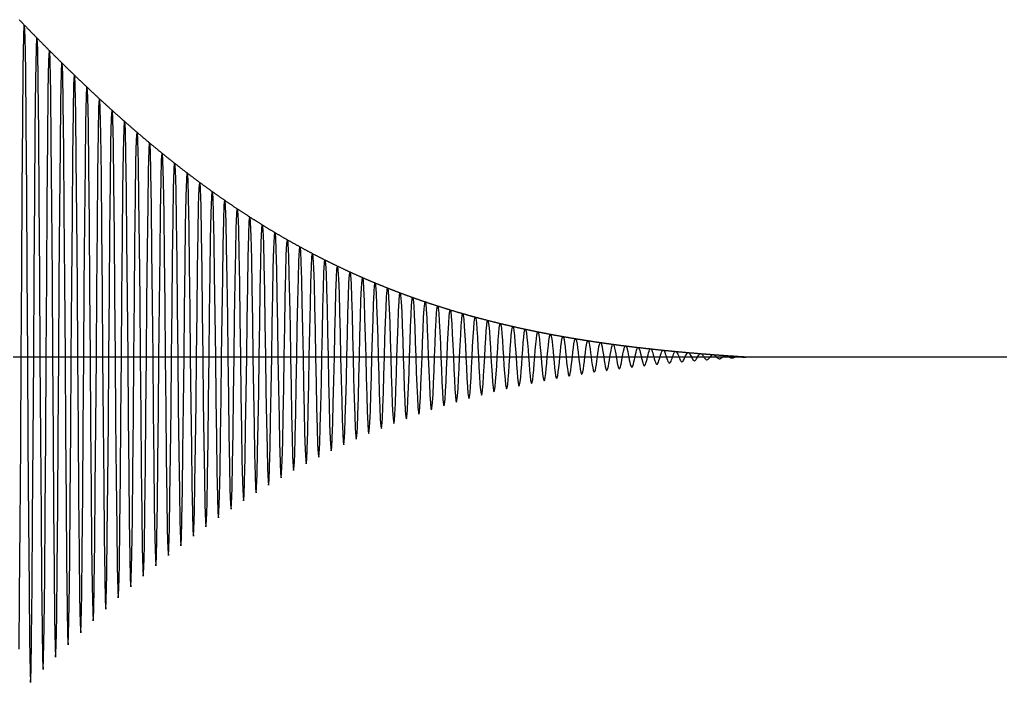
# Model space of a CAD drawing. Header units: metres. Extents: x 5 to 509, y -1 to 159.
# Drawn here: x 83.37 to 99.03, y 71.8 to 82.39 of the extents above; entities that cross this region are included whole.
import ezdxf

# ---------------------------------------------------------------- set-up
doc = ezdxf.new("R2010")
doc.units = ezdxf.units.M
doc.linetypes.add('DASHED', pattern=[0.6, 0.35, -0.25])
doc.layers.add('BASE', color=8, linetype='Continuous')
doc.layers.add('WAVE', color=7, linetype='Continuous')

msp = doc.modelspace()

# ---------------------------------------------------------------- linework, layer by layer
at = {"layer": 'BASE'}
msp.add_line((29, 77), (501, 77), dxfattribs=at)
at = {"layer": 'WAVE', "linetype": 'DASHED'}
msp.add_lwpolyline([(83.367, 82.386), (83.375, 82.378), (83.383, 82.369), (83.392, 82.36), (83.4, 82.352), (83.408, 82.343), (83.417, 82.334), (83.425, 82.326), (83.433, 82.317), (83.442, 82.308), (83.45, 82.3), (83.458, 82.291), (83.467, 82.283), (83.475, 82.274), (83.483, 82.265), (83.492, 82.257), (83.5, 82.248), (83.508, 82.24), (83.517, 82.231), (83.525, 82.223), (83.533, 82.214), (83.542, 82.205), (83.55, 82.197), (83.558, 82.188), (83.567, 82.18), (83.575, 82.171), (83.583, 82.163), (83.592, 82.154), (83.6, 82.146), (83.608, 82.137), (83.617, 82.129), (83.625, 82.12), (83.633, 82.112), (83.642, 82.103), (83.65, 82.095), (83.658, 82.086), (83.667, 82.078), (83.675, 82.069), (83.683, 82.061), (83.692, 82.052), (83.7, 82.044), (83.708, 82.036), (83.717, 82.027), (83.725, 82.019), (83.733, 82.01), (83.742, 82.002), (83.75, 81.993), (83.758, 81.985), (83.767, 81.977), (83.775, 81.968), (83.783, 81.96), (83.792, 81.951), (83.8, 81.943), (83.808, 81.935), (83.817, 81.926), (83.825, 81.918), (83.833, 81.91), (83.842, 81.901), (83.85, 81.893), (83.858, 81.884), (83.867, 81.876), (83.875, 81.868), (83.883, 81.86), (83.892, 81.851), (83.9, 81.843), (83.908, 81.835), (83.917, 81.826), (83.925, 81.818), (83.933, 81.81), (83.942, 81.801), (83.95, 81.793), (83.958, 81.785), (83.967, 81.777), (83.975, 81.768), (83.983, 81.76), (83.992, 81.752), (84, 81.744), (84.008, 81.735), (84.017, 81.727), (84.025, 81.719), (84.033, 81.711), (84.042, 81.703), (84.05, 81.694), (84.058, 81.686), (84.067, 81.678), (84.075, 81.67), (84.083, 81.662), (84.092, 81.653), (84.1, 81.645), (84.108, 81.637), (84.117, 81.629), (84.125, 81.621), (84.133, 81.613), (84.142, 81.605), (84.15, 81.596), (84.158, 81.588), (84.167, 81.58), (84.175, 81.572), (84.183, 81.564), (84.192, 81.556), (84.2, 81.548), (84.208, 81.54), (84.217, 81.532), (84.225, 81.524), (84.233, 81.516), (84.242, 81.508), (84.25, 81.5), (84.258, 81.492), (84.267, 81.483), (84.275, 81.475), (84.283, 81.467), (84.292, 81.459), (84.3, 81.451), (84.308, 81.443), (84.317, 81.435), (84.325, 81.427), (84.333, 81.42), (84.342, 81.412), (84.35, 81.404), (84.358, 81.396), (84.367, 81.388), (84.375, 81.38), (84.383, 81.372), (84.392, 81.364), (84.4, 81.356), (84.408, 81.348), (84.417, 81.34), (84.425, 81.332), (84.433, 81.324), (84.442, 81.316), (84.45, 81.309), (84.458, 81.301), (84.467, 81.293), (84.475, 81.285), (84.483, 81.277), (84.492, 81.269), (84.5, 81.262), (84.508, 81.254), (84.517, 81.246), (84.525, 81.238), (84.533, 81.23), (84.542, 81.222), (84.55, 81.215), (84.558, 81.207), (84.567, 81.199), (84.575, 81.191), (84.583, 81.184), (84.592, 81.176), (84.6, 81.168), (84.608, 81.16), (84.617, 81.153), (84.625, 81.145), (84.633, 81.137), (84.642, 81.129), (84.65, 81.122), (84.658, 81.114), (84.667, 81.106), (84.675, 81.099), (84.683, 81.091), (84.692, 81.083), (84.7, 81.076), (84.708, 81.068), (84.717, 81.06), (84.725, 81.053), (84.733, 81.045), (84.742, 81.037), (84.75, 81.03), (84.758, 81.022), (84.767, 81.015), (84.775, 81.007), (84.783, 80.999), (84.792, 80.992), (84.8, 80.984), (84.808, 80.977), (84.817, 80.969), (84.825, 80.962), (84.833, 80.954), (84.842, 80.947), (84.85, 80.939), (84.858, 80.931), (84.867, 80.924), (84.875, 80.916), (84.883, 80.909), (84.892, 80.901), (84.9, 80.894), (84.908, 80.887), (84.917, 80.879), (84.925, 80.872), (84.933, 80.864), (84.942, 80.857), (84.95, 80.849), (84.958, 80.842), (84.967, 80.834), (84.975, 80.827), (84.983, 80.82), (84.992, 80.812), (85, 80.805), (85.008, 80.797), (85.017, 80.79), (85.025, 80.783), (85.033, 80.775), (85.042, 80.768), (85.05, 80.761), (85.058, 80.753), (85.067, 80.746), (85.075, 80.739), (85.083, 80.731), (85.092, 80.724), (85.1, 80.717), (85.108, 80.709), (85.117, 80.702), (85.125, 80.695), (85.133, 80.688), (85.142, 80.68), (85.15, 80.673), (85.158, 80.666), (85.167, 80.659), (85.175, 80.651), (85.183, 80.644), (85.192, 80.637), (85.2, 80.63), (85.208, 80.623), (85.217, 80.615), (85.225, 80.608), (85.233, 80.601), (85.242, 80.594), (85.25, 80.587), (85.258, 80.58), (85.267, 80.572), (85.275, 80.565), (85.283, 80.558), (85.292, 80.551), (85.3, 80.544), (85.308, 80.537), (85.317, 80.53), (85.325, 80.523), (85.333, 80.516), (85.342, 80.508), (85.35, 80.501), (85.358, 80.494), (85.367, 80.487), (85.375, 80.48), (85.383, 80.473), (85.392, 80.466), (85.4, 80.459), (85.408, 80.452), (85.417, 80.445), (85.425, 80.438), (85.433, 80.431), (85.442, 80.424), (85.45, 80.417), (85.458, 80.41), (85.467, 80.403), (85.475, 80.396), (85.483, 80.39), (85.492, 80.383), (85.5, 80.376), (85.508, 80.369), (85.517, 80.362), (85.525, 80.355), (85.533, 80.348), (85.542, 80.341), (85.55, 80.334), (85.558, 80.328), (85.567, 80.321), (85.575, 80.314), (85.583, 80.307), (85.592, 80.3), (85.6, 80.293), (85.608, 80.287), (85.617, 80.28), (85.625, 80.273), (85.633, 80.266), (85.642, 80.259), (85.65, 80.253), (85.658, 80.246), (85.667, 80.239), (85.675, 80.232), (85.683, 80.226), (85.692, 80.219), (85.7, 80.212), (85.708, 80.205), (85.717, 80.199), (85.725, 80.192), (85.733, 80.185), (85.742, 80.179), (85.75, 80.172), (85.758, 80.165), (85.767, 80.159), (85.775, 80.152), (85.783, 80.145), (85.792, 80.139), (85.8, 80.132), (85.808, 80.126), (85.817, 80.119), (85.825, 80.112), (85.833, 80.106), (85.842, 80.099), (85.85, 80.093), (85.858, 80.086), (85.867, 80.08), (85.875, 80.073), (85.883, 80.066), (85.892, 80.06), (85.9, 80.053), (85.908, 80.047), (85.917, 80.04), (85.925, 80.034), (85.933, 80.027), (85.942, 80.021), (85.95, 80.014), (85.958, 80.008), (85.967, 80.002), (85.975, 79.995), (85.983, 79.989), (85.992, 79.982), (86, 79.976), (86.008, 79.969), (86.017, 79.963), (86.025, 79.957), (86.033, 79.95), (86.042, 79.944), (86.05, 79.937), (86.058, 79.931), (86.067, 79.925), (86.075, 79.918), (86.083, 79.912), (86.092, 79.906), (86.1, 79.899), (86.108, 79.893), (86.117, 79.887), (86.125, 79.881), (86.133, 79.874), (86.142, 79.868), (86.15, 79.862), (86.158, 79.855), (86.167, 79.849), (86.175, 79.843), (86.183, 79.837), (86.192, 79.83), (86.2, 79.824), (86.208, 79.818), (86.217, 79.812), (86.225, 79.806), (86.233, 79.799), (86.242, 79.793), (86.25, 79.787), (86.258, 79.781), (86.267, 79.775), (86.275, 79.769), (86.283, 79.763), (86.292, 79.756), (86.3, 79.75), (86.308, 79.744), (86.317, 79.738), (86.325, 79.732), (86.333, 79.726), (86.342, 79.72), (86.35, 79.714), (86.358, 79.708), (86.367, 79.702), (86.375, 79.696), (86.383, 79.69), (86.392, 79.684), (86.4, 79.678), (86.408, 79.672), (86.417, 79.666), (86.425, 79.66), (86.433, 79.654), (86.442, 79.648), (86.45, 79.642), (86.458, 79.636), (86.467, 79.63), (86.475, 79.624), (86.483, 79.618), (86.492, 79.612), (86.5, 79.606), (86.508, 79.6), (86.517, 79.594), (86.525, 79.588), (86.533, 79.582), (86.542, 79.577), (86.55, 79.571), (86.558, 79.565), (86.567, 79.559), (86.575, 79.553), (86.583, 79.547), (86.592, 79.542), (86.6, 79.536), (86.608, 79.53), (86.617, 79.524), (86.625, 79.518), (86.633, 79.513), (86.642, 79.507), (86.65, 79.501), (86.658, 79.495), (86.667, 79.49), (86.675, 79.484), (86.683, 79.478), (86.692, 79.472), (86.7, 79.467), (86.708, 79.461), (86.717, 79.455), (86.725, 79.45), (86.733, 79.444), (86.742, 79.438), (86.75, 79.433), (86.758, 79.427), (86.767, 79.421), (86.775, 79.416), (86.783, 79.41), (86.792, 79.404), (86.8, 79.399), (86.808, 79.393), (86.817, 79.388), (86.825, 79.382), (86.833, 79.376), (86.842, 79.371), (86.85, 79.365), (86.858, 79.36), (86.867, 79.354), (86.875, 79.349), (86.883, 79.343), (86.892, 79.338), (86.9, 79.332), (86.908, 79.327), (86.917, 79.321), (86.925, 79.316), (86.933, 79.31), (86.942, 79.305), (86.95, 79.299), (86.958, 79.294), (86.967, 79.288), (86.975, 79.283), (86.983, 79.277), (86.992, 79.272), (87, 79.267), (87.008, 79.261), (87.017, 79.256), (87.025, 79.25), (87.033, 79.245), (87.042, 79.24), (87.05, 79.234), (87.058, 79.229), (87.067, 79.224), (87.075, 79.218), (87.083, 79.213), (87.092, 79.208), (87.1, 79.202), (87.108, 79.197), (87.117, 79.192), (87.125, 79.187), (87.133, 79.181), (87.142, 79.176), (87.15, 79.171), (87.158, 79.166), (87.167, 79.16), (87.175, 79.155), (87.183, 79.15), (87.192, 79.145), (87.2, 79.139), (87.208, 79.134), (87.217, 79.129), (87.225, 79.124), (87.233, 79.119), (87.242, 79.113), (87.25, 79.108), (87.258, 79.103), (87.267, 79.098), (87.275, 79.093), (87.283, 79.088), (87.292, 79.083), (87.3, 79.078), (87.308, 79.072), (87.317, 79.067), (87.325, 79.062), (87.333, 79.057), (87.342, 79.052), (87.35, 79.047), (87.358, 79.042), (87.367, 79.037), (87.375, 79.032), (87.383, 79.027), (87.392, 79.022), (87.4, 79.017), (87.408, 79.012), (87.417, 79.007), (87.425, 79.002), (87.433, 78.997), (87.442, 78.992), (87.45, 78.987), (87.458, 78.982), (87.467, 78.977), (87.475, 78.972), (87.483, 78.967), (87.492, 78.962), (87.5, 78.957), (87.508, 78.953), (87.517, 78.948), (87.525, 78.943), (87.533, 78.938), (87.542, 78.933), (87.55, 78.928), (87.558, 78.923), (87.567, 78.919), (87.575, 78.914), (87.583, 78.909), (87.592, 78.904), (87.6, 78.899), (87.608, 78.894), (87.617, 78.89), (87.625, 78.885), (87.633, 78.88), (87.642, 78.875), (87.65, 78.871), (87.658, 78.866), (87.667, 78.861), (87.675, 78.856), (87.683, 78.852), (87.692, 78.847), (87.7, 78.842), (87.708, 78.837), (87.717, 78.833), (87.725, 78.828), (87.733, 78.823), (87.742, 78.819), (87.75, 78.814), (87.758, 78.809), (87.767, 78.805), (87.775, 78.8), (87.783, 78.795), (87.792, 78.791), (87.8, 78.786), (87.808, 78.782), (87.817, 78.777), (87.825, 78.772), (87.833, 78.768), (87.842, 78.763), (87.85, 78.759), (87.858, 78.754), (87.867, 78.75), (87.875, 78.745), (87.883, 78.741), (87.892, 78.736), (87.9, 78.732), (87.908, 78.727), (87.917, 78.722), (87.925, 78.718), (87.933, 78.714), (87.942, 78.709), (87.95, 78.705), (87.958, 78.7), (87.967, 78.696), (87.975, 78.691), (87.983, 78.687), (87.992, 78.682), (88, 78.678), (88.008, 78.673), (88.017, 78.669), (88.025, 78.665), (88.033, 78.66), (88.042, 78.656), (88.05, 78.652), (88.058, 78.647), (88.067, 78.643), (88.075, 78.638), (88.083, 78.634), (88.092, 78.63), (88.1, 78.625), (88.108, 78.621), (88.117, 78.617), (88.125, 78.613), (88.133, 78.608), (88.142, 78.604), (88.15, 78.6), (88.158, 78.595), (88.167, 78.591), (88.175, 78.587), (88.183, 78.583), (88.192, 78.578), (88.2, 78.574), (88.208, 78.57), (88.217, 78.566), (88.225, 78.561), (88.233, 78.557), (88.242, 78.553), (88.25, 78.549), (88.258, 78.545), (88.267, 78.541), (88.275, 78.536), (88.283, 78.532), (88.292, 78.528), (88.3, 78.524), (88.308, 78.52), (88.317, 78.516), (88.325, 78.512), (88.333, 78.507), (88.342, 78.503), (88.35, 78.499), (88.358, 78.495), (88.367, 78.491), (88.375, 78.487), (88.383, 78.483), (88.392, 78.479), (88.4, 78.475), (88.408, 78.471), (88.417, 78.467), (88.425, 78.463), (88.433, 78.459), (88.442, 78.455), (88.45, 78.451), (88.458, 78.447), (88.467, 78.443), (88.475, 78.439), (88.483, 78.435), (88.492, 78.431), (88.5, 78.427), (88.508, 78.423), (88.517, 78.419), (88.525, 78.415), (88.533, 78.411), (88.542, 78.407), (88.55, 78.403), (88.558, 78.399), (88.567, 78.395), (88.575, 78.392), (88.583, 78.388), (88.592, 78.384), (88.6, 78.38), (88.608, 78.376), (88.617, 78.372), (88.625, 78.368), (88.633, 78.365), (88.642, 78.361), (88.65, 78.357), (88.658, 78.353), (88.667, 78.349), (88.675, 78.346), (88.683, 78.342), (88.692, 78.338), (88.7, 78.334), (88.708, 78.33), (88.717, 78.327), (88.725, 78.323), (88.733, 78.319), (88.742, 78.315), (88.75, 78.312), (88.758, 78.308), (88.767, 78.304), (88.775, 78.301), (88.783, 78.297), (88.792, 78.293), (88.8, 78.289), (88.808, 78.286), (88.817, 78.282), (88.825, 78.278), (88.833, 78.275), (88.842, 78.271), (88.85, 78.267), (88.858, 78.264), (88.867, 78.26), (88.875, 78.257), (88.883, 78.253), (88.892, 78.249), (88.9, 78.246), (88.908, 78.242), (88.917, 78.239), (88.925, 78.235), (88.933, 78.231), (88.942, 78.228), (88.95, 78.224), (88.958, 78.221), (88.967, 78.217), (88.975, 78.214), (88.983, 78.21), (88.992, 78.207), (89, 78.203), (89.008, 78.2), (89.017, 78.196), (89.025, 78.193), (89.033, 78.189), (89.042, 78.186), (89.05, 78.182), (89.058, 78.179), (89.067, 78.175), (89.075, 78.172), (89.083, 78.168), (89.092, 78.165), (89.1, 78.161), (89.108, 78.158), (89.117, 78.155), (89.125, 78.151), (89.133, 78.148), (89.142, 78.144), (89.15, 78.141), (89.158, 78.138), (89.167, 78.134), (89.175, 78.131), (89.183, 78.128), (89.192, 78.124), (89.2, 78.121), (89.208, 78.117), (89.217, 78.114), (89.225, 78.111), (89.233, 78.107), (89.242, 78.104), (89.25, 78.101), (89.258, 78.098), (89.267, 78.094), (89.275, 78.091), (89.283, 78.088), (89.292, 78.084), (89.3, 78.081), (89.308, 78.078), (89.317, 78.075), (89.325, 78.071), (89.333, 78.068), (89.342, 78.065), (89.35, 78.062), (89.358, 78.059), (89.367, 78.055), (89.375, 78.052), (89.383, 78.049), (89.392, 78.046), (89.4, 78.043), (89.408, 78.039), (89.417, 78.036), (89.425, 78.033), (89.433, 78.03), (89.442, 78.027), (89.45, 78.024), (89.458, 78.02), (89.467, 78.017), (89.475, 78.014), (89.483, 78.011), (89.492, 78.008), (89.5, 78.005), (89.508, 78.002), (89.517, 77.999), (89.525, 77.996), (89.533, 77.993), (89.542, 77.989), (89.55, 77.986), (89.558, 77.983), (89.567, 77.98), (89.575, 77.977), (89.583, 77.974), (89.592, 77.971), (89.6, 77.968), (89.608, 77.965), (89.617, 77.962), (89.625, 77.959), (89.633, 77.956), (89.642, 77.953), (89.65, 77.95), (89.658, 77.947), (89.667, 77.944), (89.675, 77.941), (89.683, 77.938), (89.692, 77.935), (89.7, 77.932), (89.708, 77.929), (89.717, 77.927), (89.725, 77.924), (89.733, 77.921), (89.742, 77.918), (89.75, 77.915), (89.758, 77.912), (89.767, 77.909), (89.775, 77.906), (89.783, 77.903), (89.792, 77.9), (89.8, 77.898), (89.808, 77.895), (89.817, 77.892), (89.825, 77.889), (89.833, 77.886), (89.842, 77.883), (89.85, 77.881), (89.858, 77.878), (89.867, 77.875), (89.875, 77.872), (89.883, 77.869), (89.892, 77.866), (89.9, 77.864), (89.908, 77.861), (89.917, 77.858), (89.925, 77.855), (89.933, 77.853), (89.942, 77.85), (89.95, 77.847), (89.958, 77.844), (89.967, 77.842), (89.975, 77.839), (89.983, 77.836), (89.992, 77.833), (90, 77.831), (90.008, 77.828), (90.017, 77.825), (90.025, 77.823), (90.033, 77.82), (90.042, 77.817), (90.05, 77.814), (90.058, 77.812), (90.067, 77.809), (90.075, 77.806), (90.083, 77.804), (90.092, 77.801), (90.1, 77.798), (90.108, 77.796), (90.117, 77.793), (90.125, 77.791), (90.133, 77.788), (90.142, 77.785), (90.15, 77.783), (90.158, 77.78), (90.167, 77.778), (90.175, 77.775), (90.183, 77.772), (90.192, 77.77), (90.2, 77.767), (90.208, 77.765), (90.217, 77.762), (90.225, 77.76), (90.233, 77.757), (90.242, 77.754), (90.25, 77.752), (90.258, 77.749), (90.267, 77.747), (90.275, 77.744), (90.283, 77.742), (90.292, 77.739), (90.3, 77.737), (90.308, 77.734), (90.317, 77.732), (90.325, 77.729), (90.333, 77.727), (90.342, 77.724), (90.35, 77.722), (90.358, 77.719), (90.367, 77.717), (90.375, 77.715), (90.383, 77.712), (90.392, 77.71), (90.4, 77.707), (90.408, 77.705), (90.417, 77.702), (90.425, 77.7), (90.433, 77.698), (90.442, 77.695), (90.45, 77.693), (90.458, 77.69), (90.467, 77.688), (90.475, 77.686), (90.483, 77.683), (90.492, 77.681), (90.5, 77.678), (90.508, 77.676), (90.517, 77.674), (90.525, 77.671), (90.533, 77.669), (90.542, 77.667), (90.55, 77.664), (90.558, 77.662), (90.567, 77.66), (90.575, 77.657), (90.583, 77.655), (90.592, 77.653), (90.6, 77.65), (90.608, 77.648), (90.617, 77.646), (90.625, 77.644), (90.633, 77.641), (90.642, 77.639), (90.65, 77.637), (90.658, 77.635), (90.667, 77.632), (90.675, 77.63), (90.683, 77.628), (90.692, 77.626), (90.7, 77.623), (90.708, 77.621), (90.717, 77.619), (90.725, 77.617), (90.733, 77.614), (90.742, 77.612), (90.75, 77.61), (90.758, 77.608), (90.767, 77.606), (90.775, 77.603), (90.783, 77.601), (90.792, 77.599), (90.8, 77.597), (90.808, 77.595), (90.817, 77.593), (90.825, 77.59), (90.833, 77.588), (90.842, 77.586), (90.85, 77.584), (90.858, 77.582), (90.867, 77.58), (90.875, 77.578), (90.883, 77.575), (90.892, 77.573), (90.9, 77.571), (90.908, 77.569), (90.917, 77.567), (90.925, 77.565), (90.933, 77.563), (90.942, 77.561), (90.95, 77.559), (90.958, 77.557), (90.967, 77.555), (90.975, 77.553), (90.983, 77.55), (90.992, 77.548), (91, 77.546), (91.008, 77.544), (91.017, 77.542), (91.025, 77.54), (91.033, 77.538), (91.042, 77.536), (91.05, 77.534), (91.058, 77.532), (91.067, 77.53), (91.075, 77.528), (91.083, 77.526), (91.092, 77.524), (91.1, 77.522), (91.108, 77.52), (91.117, 77.518), (91.125, 77.516), (91.133, 77.514), (91.142, 77.512), (91.15, 77.51), (91.158, 77.508), (91.167, 77.507), (91.175, 77.505), (91.183, 77.503), (91.192, 77.501), (91.2, 77.499), (91.208, 77.497), (91.217, 77.495), (91.225, 77.493), (91.233, 77.491), (91.242, 77.489), (91.25, 77.487), (91.258, 77.485), (91.267, 77.484), (91.275, 77.482), (91.283, 77.48), (91.292, 77.478), (91.3, 77.476), (91.308, 77.474), (91.317, 77.472), (91.325, 77.47), (91.333, 77.469), (91.342, 77.467), (91.35, 77.465), (91.358, 77.463), (91.367, 77.461), (91.375, 77.459), (91.383, 77.458), (91.392, 77.456), (91.4, 77.454), (91.408, 77.452), (91.417, 77.45), (91.425, 77.449), (91.433, 77.447), (91.442, 77.445), (91.45, 77.443), (91.458, 77.441), (91.467, 77.44), (91.475, 77.438), (91.483, 77.436), (91.492, 77.434), (91.5, 77.433), (91.508, 77.431), (91.517, 77.429), (91.525, 77.427), (91.533, 77.426), (91.542, 77.424), (91.55, 77.422), (91.558, 77.42), (91.567, 77.419), (91.575, 77.417), (91.583, 77.415), (91.592, 77.414), (91.6, 77.412), (91.608, 77.41), (91.617, 77.408), (91.625, 77.407), (91.633, 77.405), (91.642, 77.403), (91.65, 77.402), (91.658, 77.4), (91.667, 77.398), (91.675, 77.397), (91.683, 77.395), (91.692, 77.393), (91.7, 77.392), (91.708, 77.39), (91.717, 77.388), (91.725, 77.387), (91.733, 77.385), (91.742, 77.384), (91.75, 77.382), (91.758, 77.38), (91.767, 77.379), (91.775, 77.377), (91.783, 77.375), (91.792, 77.374), (91.8, 77.372), (91.808, 77.371), (91.817, 77.369), (91.825, 77.367), (91.833, 77.366), (91.842, 77.364), (91.85, 77.363), (91.858, 77.361), (91.867, 77.36), (91.875, 77.358), (91.883, 77.356), (91.892, 77.355), (91.9, 77.353), (91.908, 77.352), (91.917, 77.35), (91.925, 77.349), (91.933, 77.347), (91.942, 77.346), (91.95, 77.344), (91.958, 77.343), (91.967, 77.341), (91.975, 77.34), (91.983, 77.338), (91.992, 77.337), (92, 77.335), (92.008, 77.334), (92.017, 77.332), (92.025, 77.331), (92.033, 77.329), (92.042, 77.328), (92.05, 77.326), (92.058, 77.325), (92.067, 77.323), (92.075, 77.322), (92.083, 77.32), (92.092, 77.319), (92.1, 77.317), (92.108, 77.316), (92.117, 77.315), (92.125, 77.313), (92.133, 77.312), (92.142, 77.31), (92.15, 77.309), (92.158, 77.307), (92.167, 77.306), (92.175, 77.305), (92.183, 77.303), (92.192, 77.302), (92.2, 77.3), (92.208, 77.299), (92.217, 77.298), (92.225, 77.296), (92.233, 77.295), (92.242, 77.293), (92.25, 77.292), (92.258, 77.291), (92.267, 77.289), (92.275, 77.288), (92.283, 77.286), (92.292, 77.285), (92.3, 77.284), (92.308, 77.282), (92.317, 77.281), (92.325, 77.28), (92.333, 77.278), (92.342, 77.277), (92.35, 77.276), (92.358, 77.274), (92.367, 77.273), (92.375, 77.272), (92.383, 77.27), (92.392, 77.269), (92.4, 77.268), (92.408, 77.266), (92.417, 77.265), (92.425, 77.264), (92.433, 77.263), (92.442, 77.261), (92.45, 77.26), (92.458, 77.259), (92.467, 77.257), (92.475, 77.256), (92.483, 77.255), (92.492, 77.254), (92.5, 77.252), (92.508, 77.251), (92.517, 77.25), (92.525, 77.248), (92.533, 77.247), (92.542, 77.246), (92.55, 77.245), (92.558, 77.243), (92.567, 77.242), (92.575, 77.241), (92.583, 77.24), (92.592, 77.238), (92.6, 77.237), (92.608, 77.236), (92.617, 77.235), (92.625, 77.234), (92.633, 77.232), (92.642, 77.231), (92.65, 77.23), (92.658, 77.229), (92.667, 77.228), (92.675, 77.226), (92.683, 77.225), (92.692, 77.224), (92.7, 77.223), (92.708, 77.222), (92.717, 77.22), (92.725, 77.219), (92.733, 77.218), (92.742, 77.217), (92.75, 77.216), (92.758, 77.215), (92.767, 77.213), (92.775, 77.212), (92.783, 77.211), (92.792, 77.21), (92.8, 77.209), (92.808, 77.208), (92.817, 77.206), (92.825, 77.205), (92.833, 77.204), (92.842, 77.203), (92.85, 77.202), (92.858, 77.201), (92.867, 77.2), (92.875, 77.199), (92.883, 77.197), (92.892, 77.196), (92.9, 77.195), (92.908, 77.194), (92.917, 77.193), (92.925, 77.192), (92.933, 77.191), (92.942, 77.19), (92.95, 77.189), (92.958, 77.188), (92.967, 77.186), (92.975, 77.185), (92.983, 77.184), (92.992, 77.183), (93, 77.182), (93.008, 77.181), (93.017, 77.18), (93.025, 77.179), (93.033, 77.178), (93.042, 77.177), (93.05, 77.176), (93.058, 77.175), (93.067, 77.174), (93.075, 77.173), (93.083, 77.172), (93.092, 77.171), (93.1, 77.17), (93.108, 77.169), (93.117, 77.167), (93.125, 77.166), (93.133, 77.165), (93.142, 77.164), (93.15, 77.163), (93.158, 77.162), (93.167, 77.161), (93.175, 77.16), (93.183, 77.159), (93.192, 77.158), (93.2, 77.157), (93.208, 77.156), (93.217, 77.155), (93.225, 77.154), (93.233, 77.153), (93.242, 77.152), (93.25, 77.151), (93.258, 77.15), (93.267, 77.149), (93.275, 77.149), (93.283, 77.148), (93.292, 77.147), (93.3, 77.146), (93.308, 77.145), (93.317, 77.144), (93.325, 77.143), (93.333, 77.142), (93.342, 77.141), (93.35, 77.14), (93.358, 77.139), (93.367, 77.138), (93.375, 77.137), (93.383, 77.136), (93.392, 77.135), (93.4, 77.134), (93.408, 77.133), (93.417, 77.132), (93.425, 77.132), (93.433, 77.131), (93.442, 77.13), (93.45, 77.129), (93.458, 77.128), (93.467, 77.127), (93.475, 77.126), (93.483, 77.125), (93.492, 77.124), (93.5, 77.123), (93.508, 77.122), (93.517, 77.122), (93.525, 77.121), (93.533, 77.12), (93.542, 77.119), (93.55, 77.118), (93.558, 77.117), (93.567, 77.116), (93.575, 77.115), (93.583, 77.115), (93.592, 77.114), (93.6, 77.113), (93.608, 77.112), (93.617, 77.111), (93.625, 77.11), (93.633, 77.109), (93.642, 77.109), (93.65, 77.108), (93.658, 77.107), (93.667, 77.106), (93.675, 77.105), (93.683, 77.104), (93.692, 77.103), (93.7, 77.103), (93.708, 77.102), (93.717, 77.101), (93.725, 77.1), (93.733, 77.099), (93.742, 77.098), (93.75, 77.098), (93.758, 77.097), (93.767, 77.096), (93.775, 77.095), (93.783, 77.094), (93.792, 77.094), (93.8, 77.093), (93.808, 77.092), (93.817, 77.091), (93.825, 77.09), (93.833, 77.09), (93.842, 77.089), (93.85, 77.088), (93.858, 77.087), (93.867, 77.086), (93.875, 77.086), (93.883, 77.085), (93.892, 77.084), (93.9, 77.083), (93.908, 77.083), (93.917, 77.082), (93.925, 77.081), (93.933, 77.08), (93.942, 77.08), (93.95, 77.079), (93.958, 77.078), (93.967, 77.077), (93.975, 77.076), (93.983, 77.076), (93.992, 77.075), (94, 77.074), (94.008, 77.074), (94.017, 77.073), (94.025, 77.072), (94.033, 77.071), (94.042, 77.071), (94.05, 77.07), (94.058, 77.069), (94.067, 77.068), (94.075, 77.068), (94.083, 77.067), (94.092, 77.066), (94.1, 77.065), (94.108, 77.065), (94.117, 77.064), (94.125, 77.063), (94.133, 77.063), (94.142, 77.062), (94.15, 77.061), (94.158, 77.061), (94.167, 77.06), (94.175, 77.059), (94.183, 77.058), (94.192, 77.058), (94.2, 77.057), (94.208, 77.056), (94.217, 77.056), (94.225, 77.055), (94.233, 77.054), (94.242, 77.054), (94.25, 77.053), (94.258, 77.052), (94.267, 77.052), (94.275, 77.051), (94.283, 77.05), (94.292, 77.05), (94.3, 77.049), (94.308, 77.048), (94.317, 77.048), (94.325, 77.047), (94.333, 77.046), (94.342, 77.046), (94.35, 77.045), (94.358, 77.044), (94.367, 77.044), (94.375, 77.043), (94.383, 77.042), (94.392, 77.042), (94.4, 77.041), (94.408, 77.04), (94.417, 77.04), (94.425, 77.039), (94.433, 77.039), (94.442, 77.038), (94.45, 77.037), (94.458, 77.037), (94.467, 77.036), (94.475, 77.035), (94.483, 77.035), (94.492, 77.034), (94.5, 77.034), (94.508, 77.033), (94.517, 77.032), (94.525, 77.032), (94.533, 77.031), (94.542, 77.03), (94.55, 77.03), (94.558, 77.029), (94.567, 77.029), (94.575, 77.028), (94.583, 77.027), (94.592, 77.027), (94.6, 77.026), (94.608, 77.026), (94.617, 77.025), (94.625, 77.025), (94.633, 77.024), (94.642, 77.023), (94.65, 77.023), (94.658, 77.022), (94.667, 77.022), (94.675, 77.021), (94.683, 77.02), (94.692, 77.02), (94.7, 77.019), (94.708, 77.019), (94.717, 77.018), (94.725, 77.018), (94.733, 77.017), (94.742, 77.017), (94.75, 77.016), (94.758, 77.015), (94.767, 77.015), (94.775, 77.014), (94.783, 77.014), (94.792, 77.013), (94.8, 77.013), (94.808, 77.012), (94.817, 77.012), (94.825, 77.011), (94.833, 77.01), (94.842, 77.01), (94.85, 77.009), (94.858, 77.009), (94.867, 77.008), (94.875, 77.008), (94.883, 77.007), (94.892, 77.007), (94.9, 77.006), (94.908, 77.006), (94.917, 77.005), (94.925, 77.005), (94.933, 77.004), (94.942, 77.004), (94.95, 77.003), (94.958, 77.003), (94.967, 77.002), (94.975, 77.002), (94.983, 77.001), (94.992, 77.001), (95, 77), (495, 77)], dxfattribs=at)
at = {"layer": 'WAVE'}
msp.add_lwpolyline([(83.367, 72.335), (83.375, 73.197), (83.383, 74.316), (83.392, 75.613), (83.4, 77), (83.408, 78.383), (83.417, 79.667), (83.425, 80.766), (83.433, 81.605), (83.442, 82.128), (83.45, 82.3), (83.458, 82.111), (83.467, 81.575), (83.475, 80.729), (83.483, 79.633), (83.492, 78.361), (83.5, 77), (83.508, 75.644), (83.517, 74.384), (83.525, 73.307), (83.533, 72.485), (83.542, 71.972), (83.55, 71.803), (83.558, 71.988), (83.567, 72.514), (83.575, 73.343), (83.583, 74.419), (83.592, 75.666), (83.6, 77), (83.608, 78.33), (83.617, 79.564), (83.625, 80.621), (83.633, 81.427), (83.642, 81.929), (83.65, 82.095), (83.658, 81.913), (83.667, 81.397), (83.675, 80.585), (83.683, 79.53), (83.692, 78.308), (83.7, 77), (83.708, 75.697), (83.717, 74.486), (83.725, 73.451), (83.733, 72.661), (83.742, 72.169), (83.75, 72.007), (83.758, 72.185), (83.767, 72.69), (83.775, 73.487), (83.783, 74.52), (83.792, 75.718), (83.8, 77), (83.808, 78.277), (83.817, 79.463), (83.825, 80.477), (83.833, 81.252), (83.842, 81.734), (83.85, 81.893), (83.858, 81.718), (83.867, 81.223), (83.875, 80.442), (83.883, 79.43), (83.892, 78.256), (83.9, 77), (83.908, 75.749), (83.917, 74.587), (83.925, 73.593), (83.933, 72.835), (83.942, 72.362), (83.95, 72.207), (83.958, 72.378), (83.967, 72.863), (83.975, 73.628), (83.983, 74.62), (83.992, 75.77), (84, 77), (84.008, 78.226), (84.017, 79.364), (84.025, 80.337), (84.033, 81.08), (84.042, 81.542), (84.05, 81.694), (84.058, 81.526), (84.067, 81.051), (84.075, 80.302), (84.083, 79.331), (84.092, 78.204), (84.1, 77), (84.108, 75.8), (84.117, 74.685), (84.125, 73.733), (84.133, 73.005), (84.142, 72.552), (84.15, 72.404), (84.158, 72.568), (84.167, 73.033), (84.175, 73.767), (84.183, 74.718), (84.192, 75.821), (84.2, 77), (84.208, 78.175), (84.217, 79.266), (84.225, 80.199), (84.233, 80.911), (84.242, 81.354), (84.25, 81.5), (84.258, 81.338), (84.267, 80.883), (84.275, 80.165), (84.283, 79.234), (84.292, 78.154), (84.3, 77), (84.308, 75.85), (84.317, 74.782), (84.325, 73.869), (84.333, 73.173), (84.342, 72.739), (84.35, 72.596), (84.358, 72.754), (84.367, 73.2), (84.375, 73.903), (84.383, 74.814), (84.392, 75.871), (84.4, 77), (84.408, 78.125), (84.417, 79.17), (84.425, 80.063), (84.433, 80.745), (84.442, 81.169), (84.45, 81.309), (84.458, 81.154), (84.467, 80.718), (84.475, 80.03), (84.483, 79.139), (84.492, 78.105), (84.5, 77), (84.508, 75.899), (84.517, 74.877), (84.525, 74.003), (84.533, 73.337), (84.542, 72.921), (84.55, 72.785), (84.558, 72.936), (84.567, 73.363), (84.575, 74.036), (84.583, 74.908), (84.592, 75.919), (84.6, 77), (84.608, 78.077), (84.617, 79.076), (84.625, 79.931), (84.633, 80.583), (84.642, 80.989), (84.65, 81.122), (84.658, 80.974), (84.667, 80.556), (84.675, 79.898), (84.683, 79.045), (84.692, 78.057), (84.7, 77), (84.708, 75.947), (84.717, 74.97), (84.725, 74.134), (84.733, 73.497), (84.742, 73.1), (84.75, 72.97), (84.758, 73.115), (84.767, 73.523), (84.775, 74.167), (84.783, 75), (84.792, 75.967), (84.8, 77), (84.808, 78.029), (84.817, 78.985), (84.825, 79.801), (84.833, 80.424), (84.842, 80.812), (84.85, 80.939), (84.858, 80.798), (84.867, 80.398), (84.875, 79.769), (84.883, 78.954), (84.892, 78.01), (84.9, 77), (84.908, 75.994), (84.917, 75.06), (84.925, 74.262), (84.933, 73.654), (84.942, 73.275), (84.95, 73.151), (84.958, 73.289), (84.967, 73.679), (84.975, 74.294), (84.983, 75.09), (84.992, 76.013), (85, 77), (85.008, 77.983), (85.017, 78.895), (85.025, 79.675), (85.033, 80.27), (85.042, 80.64), (85.05, 80.761), (85.058, 80.625), (85.067, 80.244), (85.075, 79.644), (85.083, 78.866), (85.092, 77.964), (85.1, 77), (85.108, 76.04), (85.117, 75.149), (85.125, 74.387), (85.133, 73.806), (85.142, 73.445), (85.15, 73.327), (85.158, 73.459), (85.167, 73.832), (85.175, 74.418), (85.183, 75.178), (85.192, 76.059), (85.2, 77), (85.208, 77.938), (85.217, 78.808), (85.225, 79.551), (85.233, 80.119), (85.242, 80.471), (85.25, 80.587), (85.258, 80.458), (85.267, 80.094), (85.275, 79.521), (85.283, 78.779), (85.292, 77.919), (85.3, 77), (85.308, 76.085), (85.317, 75.235), (85.325, 74.509), (85.333, 73.955), (85.342, 73.611), (85.35, 73.499), (85.358, 73.625), (85.367, 73.98), (85.375, 74.539), (85.383, 75.263), (85.392, 76.103), (85.4, 77), (85.408, 77.894), (85.417, 78.723), (85.425, 79.431), (85.433, 79.972), (85.442, 80.308), (85.45, 80.417), (85.458, 80.294), (85.467, 79.947), (85.475, 79.402), (85.483, 78.695), (85.492, 77.875), (85.5, 77), (85.508, 76.128), (85.517, 75.319), (85.525, 74.628), (85.533, 74.1), (85.542, 73.773), (85.55, 73.666), (85.558, 73.786), (85.567, 74.124), (85.575, 74.657), (85.583, 75.346), (85.592, 76.146), (85.6, 77), (85.608, 77.851), (85.617, 78.64), (85.625, 79.314), (85.633, 79.829), (85.642, 80.148), (85.65, 80.253), (85.658, 80.135), (85.667, 79.805), (85.675, 79.286), (85.683, 78.613), (85.692, 77.833), (85.7, 77), (85.708, 76.17), (85.717, 75.401), (85.725, 74.743), (85.733, 74.241), (85.742, 73.93), (85.75, 73.828), (85.758, 73.942), (85.767, 74.264), (85.775, 74.771), (85.783, 75.427), (85.792, 76.188), (85.8, 77), (85.808, 77.809), (85.817, 78.559), (85.825, 79.201), (85.833, 79.69), (85.842, 79.994), (85.85, 80.093), (85.858, 79.981), (85.867, 79.667), (85.875, 79.173), (85.883, 78.533), (85.892, 77.792), (85.9, 77), (85.908, 76.211), (85.917, 75.48), (85.925, 74.855), (85.933, 74.378), (85.942, 74.082), (85.95, 73.986), (85.958, 74.094), (85.967, 74.401), (85.975, 74.882), (85.983, 75.506), (85.992, 76.228), (86, 77), (86.008, 77.769), (86.017, 78.482), (86.025, 79.091), (86.033, 79.555), (86.042, 79.844), (86.05, 79.937), (86.058, 79.831), (86.067, 79.533), (86.075, 79.064), (86.083, 78.456), (86.092, 77.752), (86.1, 77), (86.108, 76.251), (86.117, 75.557), (86.125, 74.963), (86.133, 74.511), (86.142, 74.23), (86.15, 74.138), (86.158, 74.242), (86.167, 74.533), (86.175, 74.99), (86.183, 75.582), (86.192, 76.267), (86.2, 77), (86.208, 77.729), (86.217, 78.406), (86.225, 78.984), (86.233, 79.424), (86.242, 79.698), (86.25, 79.787), (86.258, 79.686), (86.267, 79.403), (86.275, 78.958), (86.283, 78.381), (86.292, 77.713), (86.3, 77), (86.308, 76.29), (86.317, 75.631), (86.325, 75.068), (86.333, 74.639), (86.342, 74.373), (86.35, 74.286), (86.358, 74.385), (86.367, 74.66), (86.375, 75.094), (86.383, 75.655), (86.392, 76.305), (86.4, 77), (86.408, 77.691), (86.417, 78.333), (86.425, 78.881), (86.433, 79.298), (86.442, 79.557), (86.45, 79.642), (86.458, 79.546), (86.467, 79.277), (86.475, 78.855), (86.483, 78.309), (86.492, 77.676), (86.5, 77), (86.508, 76.327), (86.517, 75.703), (86.525, 75.17), (86.533, 74.764), (86.542, 74.511), (86.55, 74.429), (86.558, 74.523), (86.567, 74.784), (86.575, 75.195), (86.583, 75.726), (86.592, 76.342), (86.6, 77), (86.608, 77.655), (86.617, 78.262), (86.625, 78.781), (86.633, 79.176), (86.642, 79.421), (86.65, 79.501), (86.658, 79.41), (86.667, 79.156), (86.675, 78.756), (86.683, 78.239), (86.692, 77.64), (86.7, 77), (86.708, 76.363), (86.717, 75.772), (86.725, 75.268), (86.733, 74.884), (86.742, 74.645), (86.75, 74.567), (86.758, 74.656), (86.767, 74.903), (86.775, 75.292), (86.783, 75.795), (86.792, 76.378), (86.8, 77), (86.808, 77.619), (86.817, 78.194), (86.825, 78.684), (86.833, 79.058), (86.842, 79.29), (86.85, 79.365), (86.858, 79.279), (86.867, 79.039), (86.875, 78.661), (86.883, 78.172), (86.892, 77.605), (86.9, 77), (86.908, 76.398), (86.917, 75.839), (86.925, 75.363), (86.933, 74.999), (86.942, 74.774), (86.95, 74.701), (86.958, 74.784), (86.967, 75.018), (86.975, 75.386), (86.983, 75.861), (86.992, 76.412), (87, 77), (87.008, 77.585), (87.017, 78.128), (87.025, 78.591), (87.033, 78.944), (87.042, 79.163), (87.05, 79.234), (87.058, 79.153), (87.067, 78.926), (87.075, 78.569), (87.083, 78.107), (87.092, 77.571), (87.1, 77), (87.108, 76.431), (87.117, 75.904), (87.125, 75.454), (87.133, 75.111), (87.142, 74.898), (87.15, 74.829), (87.158, 74.908), (87.167, 75.129), (87.175, 75.476), (87.183, 75.925), (87.192, 76.445), (87.2, 77), (87.208, 77.552), (87.217, 78.065), (87.225, 78.502), (87.233, 78.835), (87.242, 79.041), (87.25, 79.108), (87.258, 79.032), (87.267, 78.817), (87.275, 78.48), (87.283, 78.044), (87.292, 77.539), (87.3, 77), (87.308, 76.464), (87.317, 75.966), (87.325, 75.542), (87.333, 75.218), (87.342, 75.018), (87.35, 74.953), (87.358, 75.028), (87.367, 75.236), (87.375, 75.563), (87.383, 75.987), (87.392, 76.477), (87.4, 77), (87.408, 77.521), (87.417, 78.003), (87.425, 78.416), (87.433, 78.729), (87.442, 78.924), (87.45, 78.987), (87.458, 78.915), (87.467, 78.712), (87.475, 78.395), (87.483, 77.984), (87.492, 77.508), (87.5, 77), (87.508, 76.495), (87.517, 76.026), (87.525, 75.626), (87.533, 75.322), (87.542, 75.133), (87.55, 75.072), (87.558, 75.142), (87.567, 75.339), (87.575, 75.647), (87.583, 76.046), (87.592, 76.507), (87.6, 77), (87.608, 77.49), (87.617, 77.945), (87.625, 78.333), (87.633, 78.628), (87.642, 78.811), (87.65, 78.871), (87.658, 78.802), (87.667, 78.612), (87.675, 78.313), (87.683, 77.926), (87.692, 77.478), (87.7, 77), (87.708, 76.524), (87.717, 76.084), (87.725, 75.707), (87.733, 75.421), (87.742, 75.243), (87.75, 75.186), (87.758, 75.252), (87.767, 75.437), (87.775, 75.727), (87.783, 76.102), (87.792, 76.536), (87.8, 77), (87.808, 77.461), (87.817, 77.889), (87.825, 78.253), (87.833, 78.531), (87.842, 78.703), (87.85, 78.759), (87.858, 78.694), (87.867, 78.515), (87.875, 78.234), (87.883, 77.87), (87.892, 77.449), (87.9, 77), (87.908, 76.553), (87.917, 76.139), (87.925, 75.785), (87.933, 75.516), (87.942, 75.349), (87.95, 75.295), (87.958, 75.358), (87.967, 75.532), (87.975, 75.804), (87.983, 76.157), (87.992, 76.565), (88, 77), (88.008, 77.433), (88.017, 77.835), (88.025, 78.177), (88.033, 78.438), (88.042, 78.599), (88.05, 78.652), (88.058, 78.591), (88.067, 78.423), (88.075, 78.159), (88.083, 77.817), (88.092, 77.422), (88.1, 77), (88.108, 76.58), (88.117, 76.192), (88.125, 75.86), (88.133, 75.607), (88.142, 75.451), (88.15, 75.4), (88.158, 75.459), (88.167, 75.622), (88.175, 75.878), (88.183, 76.209), (88.192, 76.591), (88.2, 77), (88.208, 77.406), (88.217, 77.783), (88.225, 78.104), (88.233, 78.349), (88.242, 78.5), (88.25, 78.549), (88.258, 78.492), (88.267, 78.334), (88.275, 78.086), (88.283, 77.766), (88.292, 77.395), (88.3, 77), (88.308, 76.607), (88.317, 76.242), (88.325, 75.931), (88.333, 75.694), (88.342, 75.548), (88.35, 75.501), (88.358, 75.556), (88.367, 75.709), (88.375, 75.949), (88.383, 76.259), (88.392, 76.617), (88.4, 77), (88.408, 77.381), (88.417, 77.733), (88.425, 78.034), (88.433, 78.263), (88.442, 78.405), (88.45, 78.451), (88.458, 78.397), (88.467, 78.249), (88.475, 78.017), (88.483, 77.717), (88.492, 77.37), (88.5, 77), (88.508, 76.632), (88.517, 76.291), (88.525, 75.999), (88.533, 75.778), (88.542, 75.641), (88.55, 75.597), (88.558, 75.648), (88.567, 75.791), (88.575, 76.016), (88.583, 76.306), (88.592, 76.642), (88.6, 77), (88.608, 77.356), (88.617, 77.686), (88.625, 77.968), (88.633, 78.182), (88.642, 78.314), (88.65, 78.357), (88.658, 78.307), (88.667, 78.169), (88.675, 77.951), (88.683, 77.671), (88.692, 77.346), (88.7, 77), (88.708, 76.656), (88.717, 76.337), (88.725, 76.065), (88.733, 75.858), (88.742, 75.729), (88.75, 75.688), (88.758, 75.737), (88.767, 75.871), (88.775, 76.08), (88.783, 76.352), (88.792, 76.665), (88.8, 77), (88.808, 77.333), (88.817, 77.641), (88.825, 77.904), (88.833, 78.104), (88.842, 78.228), (88.85, 78.267), (88.858, 78.221), (88.867, 78.091), (88.875, 77.889), (88.883, 77.626), (88.892, 77.323), (88.9, 77), (88.908, 76.679), (88.917, 76.381), (88.925, 76.127), (88.933, 75.934), (88.942, 75.814), (88.95, 75.776), (88.958, 75.821), (88.967, 75.946), (88.975, 76.142), (88.983, 76.395), (88.992, 76.688), (89, 77), (89.008, 77.31), (89.017, 77.598), (89.025, 77.843), (89.033, 78.03), (89.042, 78.145), (89.05, 78.182), (89.058, 78.138), (89.067, 78.018), (89.075, 77.829), (89.083, 77.584), (89.092, 77.301), (89.1, 77), (89.108, 76.7), (89.117, 76.423), (89.125, 76.186), (89.133, 76.006), (89.142, 75.895), (89.15, 75.859), (89.158, 75.901), (89.167, 76.018), (89.175, 76.2), (89.183, 76.436), (89.192, 76.709), (89.2, 77), (89.208, 77.289), (89.217, 77.557), (89.225, 77.785), (89.233, 77.959), (89.242, 78.067), (89.25, 78.101), (89.258, 78.06), (89.267, 77.948), (89.275, 77.771), (89.283, 77.544), (89.292, 77.281), (89.3, 77), (89.308, 76.721), (89.317, 76.463), (89.325, 76.242), (89.333, 76.075), (89.342, 75.971), (89.35, 75.938), (89.358, 75.978), (89.367, 76.086), (89.375, 76.256), (89.383, 76.476), (89.392, 76.729), (89.4, 77), (89.408, 77.269), (89.417, 77.518), (89.425, 77.73), (89.433, 77.892), (89.442, 77.992), (89.45, 78.024), (89.458, 77.986), (89.467, 77.881), (89.475, 77.717), (89.483, 77.506), (89.492, 77.261), (89.5, 77), (89.508, 76.741), (89.517, 76.501), (89.525, 76.296), (89.533, 76.14), (89.542, 76.044), (89.55, 76.014), (89.558, 76.05), (89.567, 76.151), (89.575, 76.309), (89.583, 76.513), (89.592, 76.749), (89.6, 77), (89.608, 77.25), (89.617, 77.481), (89.625, 77.678), (89.633, 77.828), (89.642, 77.921), (89.65, 77.95), (89.658, 77.915), (89.667, 77.818), (89.675, 77.666), (89.683, 77.469), (89.692, 77.242), (89.7, 77), (89.708, 76.759), (89.717, 76.537), (89.725, 76.347), (89.733, 76.203), (89.742, 76.113), (89.75, 76.085), (89.758, 76.119), (89.767, 76.213), (89.775, 76.359), (89.783, 76.548), (89.792, 76.767), (89.8, 77), (89.808, 77.232), (89.817, 77.446), (89.825, 77.629), (89.833, 77.767), (89.842, 77.853), (89.85, 77.881), (89.858, 77.848), (89.867, 77.758), (89.875, 77.617), (89.883, 77.435), (89.892, 77.224), (89.9, 77), (89.908, 76.777), (89.917, 76.571), (89.925, 76.395), (89.933, 76.262), (89.942, 76.179), (89.95, 76.153), (89.958, 76.184), (89.967, 76.271), (89.975, 76.407), (89.983, 76.582), (89.992, 76.784), (90, 77), (90.008, 77.214), (90.017, 77.413), (90.025, 77.582), (90.033, 77.71), (90.042, 77.789), (90.05, 77.814), (90.058, 77.784), (90.067, 77.701), (90.075, 77.57), (90.083, 77.402), (90.092, 77.207), (90.1, 77), (90.108, 76.794), (90.117, 76.603), (90.125, 76.441), (90.133, 76.318), (90.142, 76.241), (90.15, 76.217), (90.158, 76.246), (90.167, 76.327), (90.175, 76.452), (90.183, 76.614), (90.192, 76.801), (90.2, 77), (90.208, 77.198), (90.217, 77.381), (90.225, 77.537), (90.233, 77.656), (90.242, 77.729), (90.25, 77.752), (90.258, 77.724), (90.267, 77.647), (90.275, 77.526), (90.283, 77.371), (90.292, 77.191), (90.3, 77), (90.308, 76.81), (90.317, 76.634), (90.325, 76.484), (90.333, 76.371), (90.342, 76.3), (90.35, 76.278), (90.358, 76.305), (90.367, 76.379), (90.375, 76.495), (90.383, 76.644), (90.392, 76.816), (90.4, 77), (90.408, 77.182), (90.417, 77.351), (90.425, 77.495), (90.433, 77.604), (90.442, 77.671), (90.45, 77.693), (90.458, 77.667), (90.467, 77.596), (90.475, 77.485), (90.483, 77.342), (90.492, 77.176), (90.5, 77), (90.508, 76.825), (90.517, 76.663), (90.525, 76.525), (90.533, 76.421), (90.542, 76.356), (90.55, 76.336), (90.558, 76.361), (90.567, 76.429), (90.575, 76.535), (90.583, 76.672), (90.592, 76.831), (90.6, 77), (90.608, 77.168), (90.617, 77.323), (90.625, 77.455), (90.633, 77.555), (90.642, 77.617), (90.65, 77.637), (90.658, 77.613), (90.667, 77.548), (90.675, 77.445), (90.683, 77.314), (90.692, 77.162), (90.7, 77), (90.708, 76.839), (90.717, 76.691), (90.725, 76.564), (90.733, 76.468), (90.742, 76.409), (90.75, 76.39), (90.758, 76.413), (90.767, 76.476), (90.775, 76.573), (90.783, 76.699), (90.792, 76.845), (90.8, 77), (90.808, 77.154), (90.817, 77.296), (90.825, 77.417), (90.833, 77.509), (90.842, 77.566), (90.85, 77.584), (90.858, 77.562), (90.867, 77.502), (90.875, 77.408), (90.883, 77.288), (90.892, 77.148), (90.9, 77), (90.908, 76.853), (90.917, 76.716), (90.925, 76.601), (90.933, 76.513), (90.942, 76.458), (90.95, 76.441), (90.958, 76.462), (90.967, 76.52), (90.975, 76.609), (90.983, 76.725), (90.992, 76.858), (91, 77), (91.008, 77.141), (91.017, 77.271), (91.025, 77.382), (91.033, 77.466), (91.042, 77.518), (91.05, 77.534), (91.058, 77.514), (91.067, 77.459), (91.075, 77.373), (91.083, 77.263), (91.092, 77.136), (91.1, 77), (91.108, 76.865), (91.117, 76.741), (91.125, 76.635), (91.133, 76.555), (91.142, 76.505), (91.15, 76.49), (91.158, 76.509), (91.167, 76.561), (91.175, 76.643), (91.183, 76.749), (91.192, 76.87), (91.2, 77), (91.208, 77.129), (91.217, 77.247), (91.225, 77.349), (91.233, 77.425), (91.242, 77.473), (91.25, 77.487), (91.258, 77.469), (91.267, 77.419), (91.275, 77.341), (91.283, 77.24), (91.292, 77.124), (91.3, 77), (91.308, 76.877), (91.317, 76.764), (91.325, 76.667), (91.333, 76.594), (91.342, 76.549), (91.35, 76.535), (91.358, 76.553), (91.367, 76.601), (91.375, 76.675), (91.383, 76.771), (91.392, 76.882), (91.4, 77), (91.408, 77.117), (91.417, 77.225), (91.425, 77.317), (91.433, 77.387), (91.442, 77.43), (91.45, 77.443), (91.458, 77.426), (91.467, 77.381), (91.475, 77.31), (91.483, 77.218), (91.492, 77.112), (91.5, 77), (91.508, 76.888), (91.517, 76.785), (91.525, 76.698), (91.533, 76.631), (91.542, 76.591), (91.55, 76.578), (91.558, 76.594), (91.567, 76.637), (91.575, 76.705), (91.583, 76.792), (91.592, 76.893), (91.6, 77), (91.608, 77.106), (91.617, 77.204), (91.625, 77.288), (91.633, 77.351), (91.642, 77.39), (91.65, 77.402), (91.658, 77.386), (91.667, 77.345), (91.675, 77.281), (91.683, 77.198), (91.692, 77.102), (91.7, 77), (91.708, 76.899), (91.717, 76.806), (91.725, 76.726), (91.733, 76.666), (91.742, 76.63), (91.75, 76.618), (91.758, 76.633), (91.767, 76.672), (91.775, 76.733), (91.783, 76.812), (91.792, 76.903), (91.8, 77), (91.808, 77.096), (91.817, 77.185), (91.825, 77.26), (91.833, 77.317), (91.842, 77.352), (91.85, 77.363), (91.858, 77.349), (91.867, 77.311), (91.875, 77.253), (91.883, 77.178), (91.892, 77.092), (91.9, 77), (91.908, 76.909), (91.917, 76.825), (91.925, 76.753), (91.933, 76.699), (91.942, 76.666), (91.95, 76.656), (91.958, 76.669), (91.967, 76.705), (91.975, 76.76), (91.983, 76.831), (91.992, 76.913), (92, 77), (92.008, 77.086), (92.017, 77.166), (92.025, 77.234), (92.033, 77.285), (92.042, 77.317), (92.05, 77.326), (92.058, 77.314), (92.067, 77.28), (92.075, 77.228), (92.083, 77.16), (92.092, 77.083), (92.1, 77), (92.108, 76.918), (92.117, 76.843), (92.125, 76.779), (92.133, 76.73), (92.142, 76.7), (92.15, 76.691), (92.158, 76.703), (92.167, 76.735), (92.175, 76.785), (92.183, 76.848), (92.192, 76.922), (92.2, 77), (92.208, 77.077), (92.217, 77.149), (92.225, 77.209), (92.233, 77.255), (92.242, 77.283), (92.25, 77.292), (92.258, 77.281), (92.267, 77.25), (92.275, 77.204), (92.283, 77.143), (92.292, 77.074), (92.3, 77), (92.308, 76.927), (92.317, 76.859), (92.325, 76.802), (92.333, 76.759), (92.342, 76.732), (92.35, 76.724), (92.358, 76.735), (92.367, 76.764), (92.375, 76.808), (92.383, 76.865), (92.392, 76.93), (92.4, 77), (92.408, 77.069), (92.417, 77.133), (92.425, 77.187), (92.433, 77.227), (92.442, 77.252), (92.45, 77.26), (92.458, 77.25), (92.467, 77.223), (92.475, 77.181), (92.483, 77.127), (92.492, 77.066), (92.5, 77), (92.508, 76.935), (92.517, 76.875), (92.525, 76.824), (92.533, 76.786), (92.542, 76.762), (92.55, 76.755), (92.558, 76.765), (92.567, 76.79), (92.575, 76.83), (92.583, 76.88), (92.592, 76.938), (92.6, 77), (92.608, 77.061), (92.617, 77.117), (92.625, 77.165), (92.633, 77.201), (92.642, 77.223), (92.65, 77.23), (92.658, 77.221), (92.667, 77.197), (92.675, 77.16), (92.683, 77.113), (92.692, 77.058), (92.7, 77), (92.708, 76.943), (92.717, 76.89), (92.725, 76.845), (92.733, 76.811), (92.742, 76.791), (92.75, 76.784), (92.758, 76.793), (92.767, 76.815), (92.775, 76.85), (92.783, 76.894), (92.792, 76.946), (92.8, 77), (92.808, 77.054), (92.817, 77.103), (92.825, 77.145), (92.833, 77.177), (92.842, 77.196), (92.85, 77.202), (92.858, 77.194), (92.867, 77.173), (92.875, 77.14), (92.883, 77.099), (92.892, 77.051), (92.9, 77), (92.908, 76.95), (92.917, 76.903), (92.925, 76.864), (92.933, 76.835), (92.942, 76.817), (92.95, 76.811), (92.958, 76.819), (92.967, 76.839), (92.975, 76.869), (92.983, 76.908), (92.992, 76.953), (93, 77), (93.008, 77.047), (93.017, 77.09), (93.025, 77.127), (93.033, 77.154), (93.042, 77.171), (93.05, 77.176), (93.058, 77.169), (93.067, 77.15), (93.075, 77.122), (93.083, 77.086), (93.092, 77.044), (93.1, 77), (93.108, 76.956), (93.117, 76.916), (93.125, 76.882), (93.133, 76.857), (93.142, 76.841), (93.15, 76.837), (93.158, 76.843), (93.167, 76.86), (93.175, 76.887), (93.183, 76.92), (93.192, 76.959), (93.2, 77), (93.208, 77.04), (93.217, 77.078), (93.225, 77.109), (93.233, 77.133), (93.242, 77.147), (93.25, 77.151), (93.258, 77.145), (93.267, 77.129), (93.275, 77.105), (93.283, 77.074), (93.292, 77.038), (93.3, 77), (93.308, 76.963), (93.317, 76.928), (93.325, 76.899), (93.333, 76.877), (93.342, 76.864), (93.35, 76.86), (93.358, 76.866), (93.367, 76.88), (93.375, 76.903), (93.383, 76.932), (93.392, 76.965), (93.4, 77), (93.408, 77.035), (93.417, 77.066), (93.425, 77.093), (93.433, 77.113), (93.442, 77.125), (93.45, 77.129), (93.458, 77.123), (93.467, 77.11), (93.475, 77.089), (93.483, 77.063), (93.492, 77.032), (93.5, 77), (93.508, 76.968), (93.517, 76.939), (93.525, 76.915), (93.533, 76.896), (93.542, 76.885), (93.55, 76.882), (93.558, 76.887), (93.567, 76.899), (93.575, 76.918), (93.583, 76.943), (93.592, 76.971), (93.6, 77), (93.608, 77.029), (93.617, 77.056), (93.625, 77.078), (93.633, 77.095), (93.642, 77.105), (93.65, 77.108), (93.658, 77.103), (93.667, 77.092), (93.675, 77.074), (93.683, 77.052), (93.692, 77.027), (93.7, 77), (93.708, 76.974), (93.717, 76.95), (93.725, 76.929), (93.733, 76.914), (93.742, 76.905), (93.75, 76.902), (93.758, 76.906), (93.767, 76.917), (93.775, 76.933), (93.783, 76.953), (93.792, 76.976), (93.8, 77), (93.808, 77.024), (93.817, 77.046), (93.825, 77.064), (93.833, 77.078), (93.842, 77.086), (93.85, 77.088), (93.858, 77.084), (93.867, 77.075), (93.875, 77.061), (93.883, 77.042), (93.892, 77.022), (93.9, 77), (93.908, 76.979), (93.917, 76.959), (93.925, 76.943), (93.933, 76.93), (93.942, 76.923), (93.95, 76.921), (93.958, 76.925), (93.967, 76.933), (93.975, 76.946), (93.983, 76.962), (93.992, 76.981), (94, 77), (94.008, 77.019), (94.017, 77.036), (94.025, 77.051), (94.033, 77.062), (94.042, 77.068), (94.05, 77.07), (94.058, 77.067), (94.067, 77.059), (94.075, 77.048), (94.083, 77.033), (94.092, 77.017), (94.1, 77), (94.108, 76.983), (94.117, 76.968), (94.125, 76.955), (94.133, 76.946), (94.142, 76.94), (94.15, 76.939), (94.158, 76.942), (94.167, 76.948), (94.175, 76.958), (94.183, 76.971), (94.192, 76.985), (94.2, 77), (94.208, 77.015), (94.217, 77.028), (94.225, 77.039), (94.233, 77.047), (94.242, 77.052), (94.25, 77.053), (94.258, 77.05), (94.267, 77.045), (94.275, 77.036), (94.283, 77.025), (94.292, 77.013), (94.3, 77), (94.308, 76.988), (94.317, 76.976), (94.325, 76.967), (94.333, 76.96), (94.342, 76.956), (94.35, 76.955), (94.358, 76.957), (94.367, 76.962), (94.375, 76.97), (94.383, 76.979), (94.392, 76.989), (94.4, 77), (94.408, 77.01), (94.417, 77.02), (94.425, 77.028), (94.433, 77.033), (94.442, 77.037), (94.45, 77.037), (94.458, 77.035), (94.467, 77.031), (94.475, 77.025), (94.483, 77.017), (94.492, 77.009), (94.5, 77), (94.508, 76.991), (94.517, 76.984), (94.525, 76.978), (94.533, 76.973), (94.542, 76.971), (94.55, 76.97), (94.558, 76.972), (94.567, 76.975), (94.575, 76.98), (94.583, 76.986), (94.592, 76.993), (94.6, 77), (94.608, 77.007), (94.617, 77.013), (94.625, 77.017), (94.633, 77.021), (94.642, 77.023), (94.65, 77.023), (94.658, 77.021), (94.667, 77.019), (94.675, 77.015), (94.683, 77.01), (94.692, 77.005), (94.7, 77), (94.708, 76.995), (94.717, 76.991), (94.725, 76.988), (94.733, 76.985), (94.742, 76.984), (94.75, 76.984), (94.758, 76.985), (94.767, 76.987), (94.775, 76.99), (94.783, 76.993), (94.792, 76.997), (94.8, 77), (94.808, 77.003), (94.817, 77.006), (94.825, 77.008), (94.833, 77.009), (94.842, 77.01), (94.85, 77.009), (94.858, 77.009), (94.867, 77.007), (94.875, 77.005), (94.883, 77.004), (94.892, 77.002), (94.9, 77), (94.908, 76.999), (94.917, 76.997), (94.925, 76.997), (94.933, 76.996), (94.942, 76.997), (94.95, 76.997), (94.958, 76.998), (94.967, 76.998), (94.975, 76.999), (94.983, 76.999), (94.992, 77), (95, 77), (495, 77)], dxfattribs=at)

doc.saveas('drawing.dxf')
